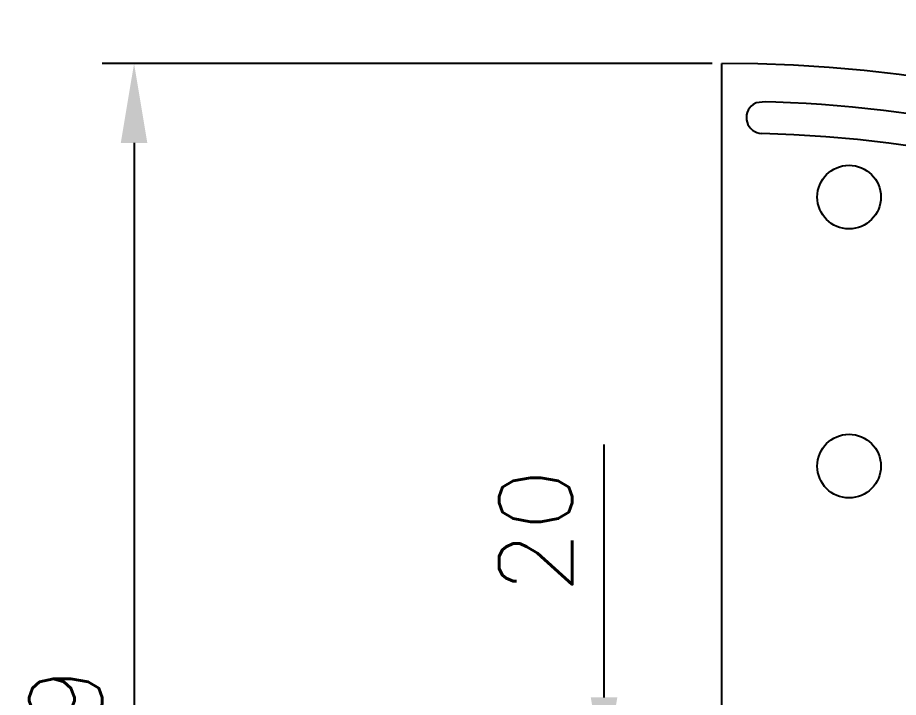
# Model space of a CAD drawing. Extents: x -4534 to -3829, y -2022 to -1514.
# Drawn here: x -4533.6 to -4395.2, y -1621 to -1514.2 of the extents above; entities that cross this region are included whole.
import ezdxf

# ---------------------------------------------------------------- set-up
doc = ezdxf.new("R2010")
doc.units = 0
doc.header["$LTSCALE"] = 23.1
doc.header["$MEASUREMENT"] = 0
doc.layers.get('0').update_dxf_attribs({"linetype": 'CONTINUOUS'})
doc.layers.get('Defpoints').update_dxf_attribs({"linetype": 'CONTINUOUS'})
doc.styles.get("Standard").update_dxf_attribs({"font": 'txt.shx', "bigfont": 'whgtxt.shx'})
doc.dimstyles.new('a', dxfattribs={"dimtxt": 3, "dimasz": 2.5, "dimexe": 2.5, "dimexo": 1, "dimgap": 1, "dimtad": 1, "dimdsep": 46, "dimtxsty": 'Standard', "dimcen": 0, "dimclrd": 2, "dimclre": 2, "dimclrt": 2, "dimadec": 1, "dimazin": 2, "dimtfac": 1, "dimtmove": 0, "dimatfit": 3, "dimfxl": 0, "dimtolj": 1, "dimtzin": 0, "dimarcsym": 0})
doc.dimstyles.get("Standard").update_dxf_attribs({"dimtxt": 2.5, "dimasz": 0.18, "dimexe": 0.18, "dimexo": 0.0625, "dimgap": 0.09, "dimtad": 0, "dimtih": 1, "dimtoh": 1, "dimdec": 4, "dimzin": 0, "dimdsep": 46, "dimtxsty": 'Standard', "dimcen": 0.09, "dimadec": 0, "dimazin": 0, "dimtp": 0.001, "dimtm": 0.001, "dimtfac": 1, "dimtdec": 4, "dimtofl": 0, "dimtmove": 0, "dimatfit": 0, "dimfxl": 0, "dimtolj": 1, "dimtzin": 0, "dimarcsym": 0})

# ---------------------------------------------------------------- blocks, each defined once
blk = doc.blocks.new('*D123')
at = {"color": 2}
blk.add_line((-4207.95, -1525.45), (-4259.21, -1576.71), dxfattribs=at)
blk.add_solid([(-4260.69, -1575.24), (-4257.74, -1578.19), (-4268.05, -1585.55)], dxfattribs=at)
at = {"layer": 'Defpoints', "color": 0}
for p in [(-4268.05, -1585.55), (-4444.83, -1762.33)]:
    blk.add_point(p, dxfattribs=at)
at = {"color": 2, "insert": (-4238, -1537.82), "char_height": 15, "attachment_point": 5, "rotation": 45}
blk.add_mtext('\\A1;R219', dxfattribs=at)
blk = doc.blocks.new('*D128')
at = {"color": 2, "lineweight": -2}
for p, q in [((-4424.41, -1521.41), (-4520.25, -1521.41)), ((-4515.25, -1533.91), (-4515.25, -1727.91)), ((-4424.41, -1740.41), (-4520.25, -1740.41))]:
    blk.add_line(p, q, dxfattribs=at)
at = {"color": 2}
for points in [[(-4517.34, -1533.91), (-4513.17, -1533.91), (-4515.25, -1521.41)], [(-4517.34, -1727.91), (-4513.17, -1727.91), (-4515.25, -1740.41)]]:
    blk.add_solid(points, dxfattribs=at)
at = {"layer": 'Defpoints', "color": 0}
for p in [(-4422.91, -1521.41), (-4515.25, -1740.41), (-4422.91, -1740.41)]:
    blk.add_point(p, dxfattribs=at)
at = {"color": 2, "insert": (-4526, -1630.91), "char_height": 11.5, "attachment_point": 5, "rotation": 90}
blk.add_mtext('\\A1;219', dxfattribs=at)
blk = doc.blocks.new('*D112')
at = {"color": 2, "lineweight": -2}
for p, q in [((-4441.4, -1621.02), (-4441.4, -1581.27)), ((-4446.35, -1633.52), (-4428.9, -1633.52)), ((-4441.4, -1653.32), (-4441.4, -1633.52)), ((-4447.35, -1653.32), (-4428.9, -1653.32)), ((-4441.4, -1665.82), (-4441.4, -1678.32))]:
    blk.add_line(p, q, dxfattribs=at)
at = {"color": 2}
for points in [[(-4443.49, -1621.02), (-4439.32, -1621.02), (-4441.4, -1633.52)], [(-4443.49, -1665.82), (-4439.32, -1665.82), (-4441.4, -1653.32)]]:
    blk.add_solid(points, dxfattribs=at)
at = {"layer": 'Defpoints', "color": 0}
for p in [(-4451.35, -1633.52), (-4441.4, -1633.52), (-4452.35, -1653.32)]:
    blk.add_point(p, dxfattribs=at)
at = {"color": 2, "insert": (-4452.15, -1594.9), "char_height": 11.5, "attachment_point": 5, "rotation": 90}
blk.add_mtext('\\A1;20', dxfattribs=at)

msp = doc.modelspace()

# ---------------------------------------------------------------- linework, layer by layer
at = {"color": 7, "linetype": 'Continuous'}
msp.add_line((-4422.908, -1623.423), (-4422.908, -1521.408), dxfattribs=at)
at = {"color": 7, "linetype": 'Continuous', "flags": 128}
msp.add_lwpolyline([(-4409.655, -1527.733), (-4412.117, -1527.597), (-4414.396, -1527.496), (-4416.109, -1527.446), (-4417.48, -1527.624), (-4417.981, -1527.884)], dxfattribs=at)
at = {"color": 7, "linetype": 'Continuous'}
for centre in [(-4402.908, -1542.416), (-4402.908, -1584.687)]:
    msp.add_circle(centre, 5, dxfattribs=at)
for centre, radius, start, end in [((-4422.908, -1740.408), 219, 0, 90), ((-4422.741, -1742.334), 215, 45.30029, 86.5105), ((-4416.541, -1529.925), 2.5, 125.19365, 268.32808), ((-4422.741, -1742.334), 210, 4.09008, 88.32808)]:
    msp.add_arc(centre, radius, start, end, dxfattribs=at)

# ---------------------------------------------------------------- dimensions: what is measured, and where the dimension line sits
dim = msp.add_radius_dim(center=(-4444.829, -1762.328), mpoint=(-4268.052, -1585.552), text='R219', dimstyle='a', override={"dimscale": 5, "dimasz": 2.5, "dimtofl": 0, "dimlwd": 65535})
dim.commit()
dim.dimension.update_dxf_attribs({"geometry": '*D123', "text_midpoint": (-4238, -1537.822)})
for base, p1, p2, dimstyle, override, picture, middle in [((-4515.254, -1740.408), (-4422.908, -1521.408), (-4422.908, -1740.408), 'Standard', {"dimscale": 5, "dimtxt": 2.3, "dimasz": 2.5, "dimexe": 1, "dimexo": 0.3, "dimgap": 1, "dimtad": 1, "dimtih": 0, "dimtoh": 0, "dimdec": 0, "dimcen": 0, "dimclrd": 2, "dimclre": 2, "dimclrt": 2, "dimtp": 0.1, "dimtm": 0, "dimtfac": 0.5, "dimtdec": 2, "dimtofl": 1, "dimatfit": 3}, '*D128', (-4526.004, -1630.908)), ((-4441.403, -1633.523), (-4452.349, -1653.323), (-4451.349, -1633.523), 'a', {"dimscale": 5, "dimtxt": 2.3, "dimdec": 0}, '*D112', (-4452.153, -1594.898))]:
    dim = msp.add_linear_dim(base=base, p1=p1, p2=p2, angle=90, dimstyle=dimstyle, override=override)
    dim.commit()
    dim.dimension.update_dxf_attribs({"geometry": picture, "text_midpoint": middle})

doc.saveas('drawing.dxf')
